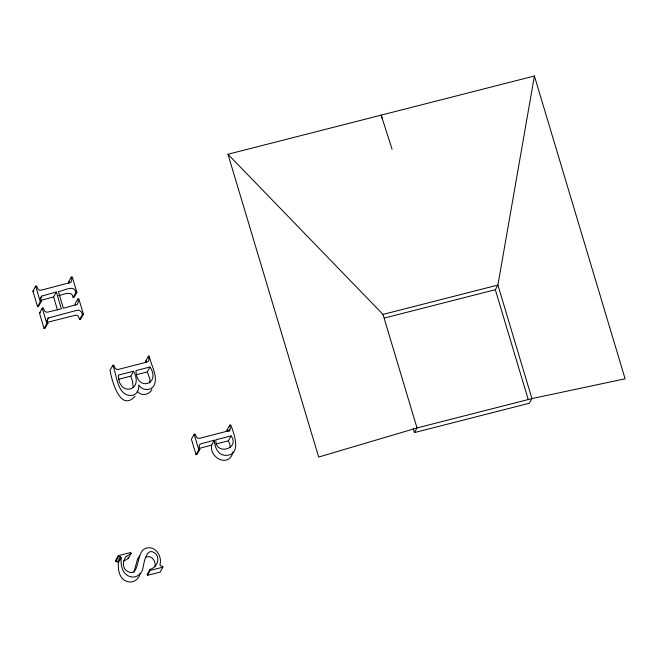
<?xml version="1.0" encoding="UTF-8"?>
<svg xmlns="http://www.w3.org/2000/svg" width="658" height="658" viewBox="0 0 658 658"><rect width="100%" height="100%" fill="white"/><g stroke="black" fill="none" stroke-linecap="round" stroke-linejoin="round"><path stroke-width="0.99" d="M230.168 447.769L229.922 444.199L228.359 440.844L231.114 435.9C240.606 449.085 214.656 455.854 215.898 439.783L231.114 435.9M149.884 383.005L149.884 378.95L147.302 371.935L150.049 366.991C161.391 384.519 136.321 392.012 136 370.577L150.049 366.991M154.836 566.76C156.62 561.463 151.217 554.217 145.64 557.416M534.403 75.999L625.1 378.794L531.919 398.608L417.007 427.955L318.669 457.047L227.972 154.252L534.403 75.999L497.909 285.062L495.326 289.701L528.168 399.332M233.031 451.997C229.288 467.887 209.392 458.511 211.613 445.121L214.36 440.177L200.961 443.796L199.645 444.734L199.135 446.239L199.785 449.496L197.038 454.439L196.035 454.694L191.396 439.207L194.151 434.264L195.146 434.009L196.52 437.233L198.05 438.261L199.58 438.302L228.548 430.85L229.881 429.929L230.382 428.407L229.732 425.175L230.728 424.92C234.232 433.811 242.432 456.241 224.584 455.344C217.411 454.407 214.582 446.486 214.36 440.177M133.903 572.172L137.612 558.889L139.693 555.607M140.006 573.546C139.093 579.583 132.365 583.753 126.64 581.327C119.106 578.563 117.938 569.663 118.366 562.697L121.121 557.754L120.398 556.808L118.555 556.66L115.8 561.603L117.642 561.751L118.366 562.697M151.916 389.297C149.58 395.228 140.738 396.346 137.061 391.107M75.423 305.254L75.045 303.971L77.792 299.028L78.796 298.773L83.426 314.236L80.671 319.179L79.676 319.434L82.423 314.491L81.51 311.999L79.042 310.115L75.374 310.724L48.207 318.036L47.244 320.75L47.845 323.317L45.089 328.268L44.094 328.523L39.464 313.06L42.219 308.117L43.214 307.862L44.497 310.971L45.887 312.024L47.508 312.155L61.375 308.791L56.349 291.996L41.643 296.125L40.689 298.847L41.29 301.438L38.534 306.381L37.539 306.636L32.9 291.149L35.655 286.205L36.651 285.95L37.942 289.076L39.332 290.145L40.944 290.252L70.867 282.405L71.829 279.691L71.228 277.117L72.232 276.862L76.871 292.349L74.115 297.293L73.12 297.548C72.117 289.783 62.921 294.907 58.447 295.705M40.27 298.6L41.643 296.125M37.539 306.636L40.294 301.693L35.655 286.205M57.509 310L53.594 296.939L56.349 291.996M46.833 320.504L48.207 318.036M68.86 283.343L68.481 282.06L71.228 277.117M44.094 328.523L46.85 323.571L42.219 308.117M73.12 297.548L75.867 292.604C74.379 283.746 63.349 291.329 58.348 291.486L63.374 308.281L77.43 304.317L78.392 301.594L77.792 299.028M112.781 365.379C117.132 374.863 116.91 397.111 132.529 395.335C137.168 394.356 139.373 389.297 138.723 384.914C141.824 390.416 150.312 391.28 153.873 385.81C158.668 376.137 150.74 365.527 149.358 356.036L148.354 356.291L149.004 359.523L148.502 361.045L147.162 362.007L118.226 369.442L116.614 369.36L115.134 368.332L113.776 365.124L112.781 365.379L110.026 370.322C111.482 379.197 120.093 413.076 135.071 396.149M118.58 379.271L130.769 376.154L133.516 371.211C144.67 391.609 117.914 396.873 118.522 375.044L133.516 371.211M146.01 362.591L145.607 361.234L148.354 356.291M123.72 561.208L128.343 558.403L131.098 553.452L130.802 552.465L118.259 555.673L115.504 560.616L115.8 561.603M117.642 561.751L120.398 556.808M196.035 454.694L198.79 449.751L194.151 434.264M227.388 431.475L226.977 430.118L229.732 425.175M121.121 557.754C120.685 564.72 121.853 573.62 129.396 576.375C135.474 578.966 142.268 574.146 143.008 567.829C144.217 561.57 146.882 545.054 156.242 554.324C160.165 559.966 156.3 567.788 149.934 569.417L147.178 574.36L147.474 575.347L160.124 572.115L162.88 567.171L162.584 566.184L160.684 565.913L159.927 564.885C162.707 555.944 154.383 543.969 144.678 548.821C135.523 553.098 140.294 581.639 125.217 569.729A11.836 11.359 29.1 0 1 123.589 561.241L125.76 556.824L131.098 553.452M147.474 575.347L150.23 570.404L149.934 569.417M228.959 431.574L229.881 429.929M382.997 314.409L497.909 285.062L531.919 398.608L529.336 403.247L414.425 432.586L417.007 427.955L382.997 314.409L227.972 154.252M40.673 300.426L53.594 296.939M47.236 322.338L76.287 315.059L77.94 315.889L79.676 319.434M199.127 448.443L211.613 445.121M32.9 291.149L33.895 290.894M68.481 282.06L69.477 281.813M40.294 301.693L41.29 301.438M75.867 292.604L76.871 292.349M39.464 313.06L40.459 312.805M46.85 323.571L47.845 323.317M82.423 314.491L83.426 314.236M145.607 361.234L146.602 360.979M136.996 374.566L147.302 371.935M384.379 318.028L495.326 289.701M226.977 430.118L227.981 429.863M215.997 444.002L228.359 440.844M198.79 449.751L199.785 449.496M150.23 570.404L162.88 567.171M130.769 376.154L132.423 380.809L133.204 387.496M392.053 149.226L381.188 115.125L382.356 119.04M413.257 428.671L414.425 432.586M128.047 557.416L128.343 558.403M118.259 555.673L118.555 556.66"/></g></svg>
